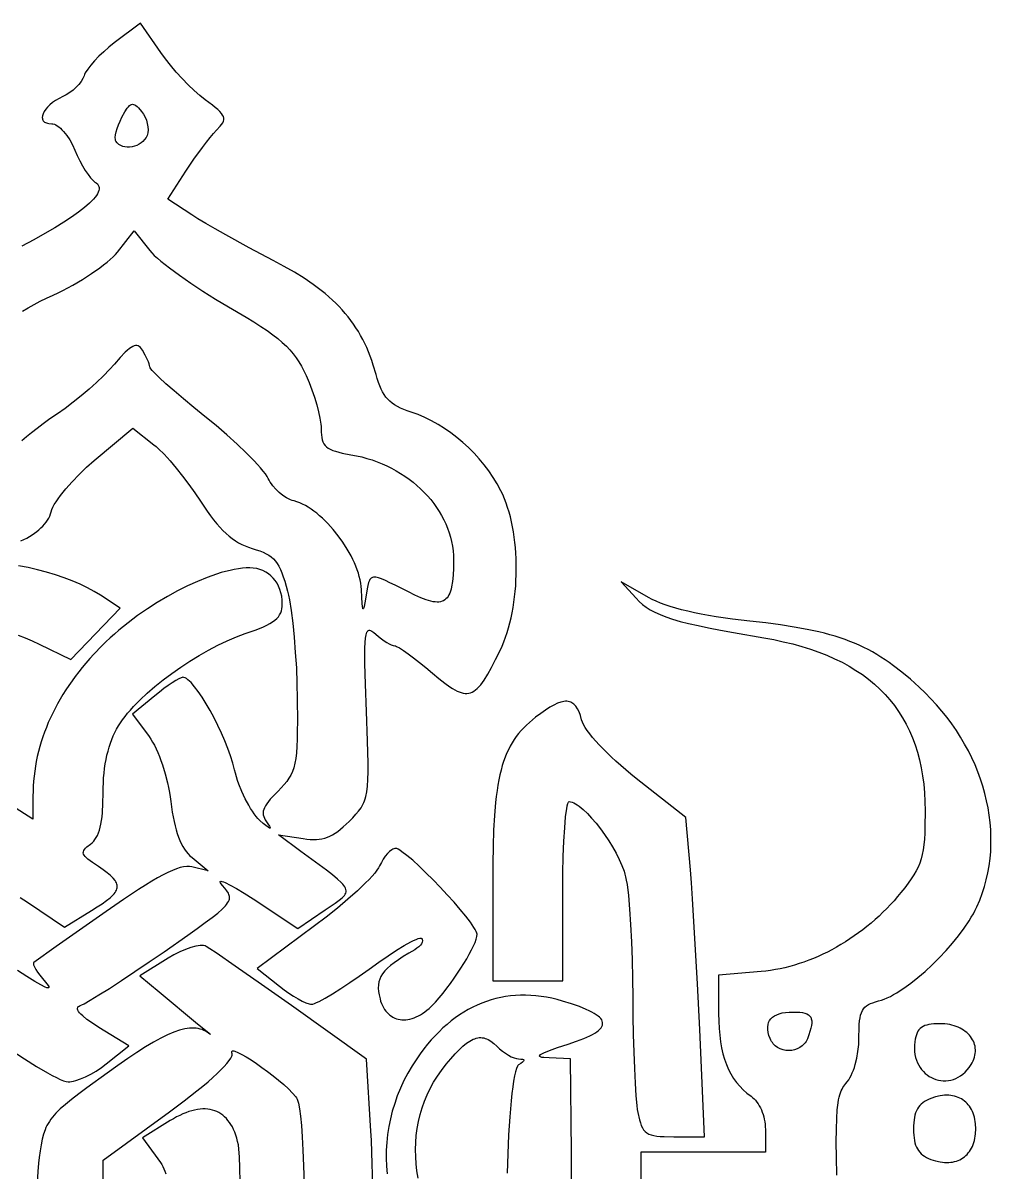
# Model space of a CAD drawing. Extents: x 0 to 1400, y 0 to 980.
# Drawn here: x 1120.7 to 1245, y 649.3 to 796.9 of the extents above; entities that cross this region are included whole.
import ezdxf

# ---------------------------------------------------------------- set-up
doc = ezdxf.new("R2010")
doc.units = 0
doc.layers.add('Calque_par_d_faut', color=18, linetype='CONTINUOUS')

msp = doc.modelspace()

# ---------------------------------------------------------------- linework, layer by layer
at = {"layer": 'Calque_par_d_faut'}
for points in [[(1119.2, 665.12), (1120.9, 663.99), (1122.47, 663.01), (1123.85, 662.19), (1124.47, 661.86), (1125.02, 661.58), (1125.5, 661.35), (1125.92, 661.18), (1126.25, 661.08), (1126.5, 661.04), (1126.72, 661.05), (1126.96, 661.08), (1127.22, 661.14), (1127.51, 661.21), (1128.11, 661.42), (1128.76, 661.7), (1129.44, 662.04), (1130.12, 662.43), (1130.78, 662.87), (1131.4, 663.33), (1131.4, 663.33), (1134.3, 665.65), (1130.47, 668.02), (1129.62, 668.57), (1128.92, 669.06), (1128.38, 669.51), (1128.16, 669.71), (1127.99, 669.89), (1127.86, 670.06), (1127.77, 670.22), (1127.72, 670.36), (1127.71, 670.48), (1127.74, 670.59), (1127.81, 670.69), (1127.92, 670.77), (1128.07, 670.83), (1128.27, 670.91), (1128.55, 671.05), (1129.36, 671.51), (1130.47, 672.19), (1131.82, 673.04), (1133.37, 674.05), (1135.09, 675.19), (1136.92, 676.43), (1138.82, 677.73), (1141.86, 679.85), (1143.08, 680.71), (1144.12, 681.47), (1145, 682.13), (1145.71, 682.7), (1146.27, 683.19), (1146.69, 683.62), (1146.85, 683.82), (1146.98, 684), (1147.09, 684.18), (1147.16, 684.34), (1147.21, 684.5), (1147.23, 684.66), (1147.22, 684.81), (1147.2, 684.96), (1147.15, 685.1), (1147.08, 685.25), (1146.89, 685.56), (1146.63, 685.88), (1146.32, 686.24), (1146.16, 686.44), (1146.06, 686.59), (1146.02, 686.7), (1146.02, 686.74), (1146.04, 686.76), (1146.12, 686.79), (1146.25, 686.77), (1146.44, 686.71), (1146.68, 686.61), (1147.31, 686.3), (1148.12, 685.85), (1149.1, 685.25), (1150.24, 684.51), (1155.98, 680.73), (1159.51, 683.11), (1160.79, 683.98), (1161.29, 684.34), (1161.68, 684.66), (1161.84, 684.82), (1161.97, 684.97), (1162.07, 685.11), (1162.14, 685.26), (1162.18, 685.41), (1162.19, 685.56), (1162.17, 685.72), (1162.11, 685.88), (1162.03, 686.05), (1161.91, 686.23), (1161.76, 686.42), (1161.57, 686.62), (1161.09, 687.07), (1160.46, 687.59), (1159.69, 688.19), (1158.75, 688.89), (1156.39, 690.61), (1153.5, 692.72), (1156.69, 692.26), (1157.15, 692.2), (1157.57, 692.16), (1157.98, 692.15), (1158.37, 692.15), (1158.74, 692.19), (1159.09, 692.24), (1159.44, 692.33), (1159.78, 692.44), (1160.11, 692.58), (1160.44, 692.75), (1160.77, 692.95), (1161.11, 693.19), (1161.46, 693.46), (1161.81, 693.76), (1162.18, 694.1), (1162.56, 694.47), (1163.03, 694.94), (1163.44, 695.38), (1163.79, 695.79), (1164.1, 696.21), (1164.35, 696.64), (1164.46, 696.87), (1164.56, 697.12), (1164.64, 697.38), (1164.72, 697.66), (1164.84, 698.28), (1164.93, 699), (1164.99, 699.84), (1165.02, 700.82), (1165.01, 701.97), (1164.99, 703.29), (1164.95, 704.82), (1164.81, 708.56), (1164.68, 712.07), (1164.61, 714.75), (1164.6, 715.81), (1164.61, 716.69), (1164.64, 717.42), (1164.69, 717.99), (1164.76, 718.42), (1164.81, 718.59), (1164.86, 718.73), (1164.92, 718.84), (1164.98, 718.91), (1165.05, 718.97), (1165.13, 719), (1165.21, 719), (1165.31, 718.98), (1165.51, 718.89), (1165.75, 718.72), (1166.01, 718.49), (1166.36, 718.19), (1166.71, 717.91), (1167.06, 717.66), (1167.4, 717.44), (1167.71, 717.25), (1167.99, 717.12), (1168.23, 717.03), (1168.42, 717), (1168.52, 716.98), (1168.66, 716.93), (1169.04, 716.72), (1169.54, 716.4), (1170.15, 715.98), (1170.85, 715.46), (1171.61, 714.87), (1172.42, 714.21), (1173.26, 713.51), (1174.09, 712.81), (1174.84, 712.22), (1175.52, 711.73), (1175.83, 711.53), (1176.13, 711.35), (1176.42, 711.2), (1176.7, 711.08), (1176.96, 710.99), (1177.22, 710.93), (1177.46, 710.9), (1177.7, 710.89), (1177.93, 710.92), (1178.15, 710.98), (1178.38, 711.07), (1178.59, 711.19), (1178.81, 711.34), (1179.02, 711.53), (1179.24, 711.75), (1179.46, 712), (1179.68, 712.28), (1179.9, 712.6), (1180.36, 713.34), (1180.85, 714.21), (1181.38, 715.23), (1181.95, 716.4), (1182.2, 716.94), (1182.43, 717.5), (1182.65, 718.09), (1182.85, 718.69), (1183.04, 719.31), (1183.21, 719.94), (1183.36, 720.59), (1183.5, 721.25), (1183.62, 721.92), (1183.73, 722.6), (1183.82, 723.29), (1183.89, 723.99), (1183.95, 724.69), (1183.99, 725.39), (1184.02, 726.09), (1184.03, 726.8), (1184.03, 727.51), (1184.01, 728.21), (1183.97, 728.91), (1183.92, 729.6), (1183.85, 730.28), (1183.77, 730.96), (1183.67, 731.63), (1183.55, 732.28), (1183.42, 732.92), (1183.27, 733.55), (1183.1, 734.16), (1182.92, 734.75), (1182.73, 735.32), (1182.52, 735.88), (1182.29, 736.41), (1182.04, 736.91), (1181.58, 737.78), (1181.06, 738.62), (1180.51, 739.44), (1179.91, 740.23), (1179.27, 741), (1178.61, 741.73), (1177.9, 742.44), (1177.17, 743.11), (1176.41, 743.75), (1175.63, 744.34), (1174.82, 744.9), (1174, 745.41), (1173.15, 745.88), (1172.3, 746.3), (1171.42, 746.67), (1170.54, 746.99), (1170.04, 747.16), (1169.58, 747.34), (1169.15, 747.52), (1168.77, 747.72), (1168.41, 747.92), (1168.09, 748.14), (1167.8, 748.38), (1167.54, 748.64), (1167.3, 748.93), (1167.08, 749.24), (1166.87, 749.58), (1166.69, 749.95), (1166.51, 750.36), (1166.35, 750.8), (1166.19, 751.29), (1166.04, 751.82), (1165.68, 753.03), (1165.49, 753.61), (1165.28, 754.18), (1165.06, 754.74), (1164.83, 755.28), (1164.58, 755.81), (1164.32, 756.33), (1164.05, 756.83), (1163.76, 757.33), (1163.45, 757.81), (1163.13, 758.29), (1162.8, 758.76), (1162.45, 759.21), (1162.08, 759.66), (1161.69, 760.1), (1161.29, 760.53), (1160.87, 760.96), (1160.43, 761.38), (1159.97, 761.79), (1159.49, 762.2), (1159, 762.6), (1158.48, 763), (1157.94, 763.39), (1156.8, 764.17), (1155.57, 764.94), (1154.24, 765.7), (1152.82, 766.46), (1151.29, 767.26), (1149.74, 768.09), (1146.74, 769.73), (1145.38, 770.5), (1144.18, 771.19), (1143.17, 771.8), (1142.4, 772.29), (1139.29, 774.34), (1141.62, 777.92), (1142.12, 778.67), (1142.65, 779.44), (1143.74, 780.94), (1144.26, 781.62), (1144.75, 782.23), (1145.19, 782.75), (1145.56, 783.16), (1146.03, 783.68), (1146.21, 783.91), (1146.35, 784.13), (1146.44, 784.33), (1146.49, 784.52), (1146.49, 784.72), (1146.44, 784.91), (1146.34, 785.12), (1146.19, 785.33), (1145.98, 785.56), (1145.72, 785.81), (1145.4, 786.08), (1145.03, 786.38), (1144.09, 787.09), (1143.42, 787.62), (1142.69, 788.27), (1141.93, 789.01), (1141.15, 789.8), (1140.39, 790.64), (1139.66, 791.5), (1138.99, 792.34), (1138.4, 793.14), (1135.78, 796.93), (1132.43, 794.38), (1131.74, 793.83), (1131.09, 793.25), (1130.47, 792.66), (1129.91, 792.08), (1129.42, 791.52), (1129.02, 791), (1128.72, 790.54), (1128.62, 790.34), (1128.55, 790.15), (1128.48, 789.98), (1128.4, 789.8), (1128.17, 789.43), (1127.88, 789.05), (1127.53, 788.68), (1127.14, 788.33), (1126.72, 788.01), (1126.28, 787.72), (1125.82, 787.49), (1125.35, 787.25), (1124.91, 787), (1124.52, 786.72), (1124.17, 786.44), (1123.88, 786.15), (1123.63, 785.86), (1123.44, 785.57), (1123.3, 785.29), (1123.22, 785.03), (1123.2, 784.79), (1123.21, 784.67), (1123.23, 784.57), (1123.28, 784.47), (1123.33, 784.38), (1123.41, 784.29), (1123.5, 784.22), (1123.61, 784.15), (1123.73, 784.1), (1123.87, 784.06), (1124.03, 784.03), (1124.4, 784), (1124.57, 783.98), (1124.75, 783.93), (1124.93, 783.85), (1125.12, 783.73), (1125.32, 783.59), (1125.52, 783.42), (1125.72, 783.23), (1125.93, 783.01), (1126.33, 782.51), (1126.71, 781.93), (1127.07, 781.3), (1127.38, 780.62), (1127.69, 779.93), (1128.02, 779.25), (1128.37, 778.61), (1128.72, 778.02), (1129.07, 777.5), (1129.4, 777.07), (1129.7, 776.74), (1129.84, 776.61), (1129.96, 776.52), (1130.13, 776.4), (1130.27, 776.27), (1130.37, 776.12), (1130.44, 775.96), (1130.48, 775.8), (1130.48, 775.62), (1130.44, 775.43), (1130.37, 775.23), (1130.27, 775.02), (1130.14, 774.79), (1129.97, 774.56), (1129.77, 774.32), (1129.53, 774.07), (1129.26, 773.8), (1128.63, 773.25), (1127.86, 772.65), (1126.96, 772.02), (1125.94, 771.35), (1124.79, 770.64), (1123.51, 769.9), (1122.1, 769.12), (1120.57, 768.31)], [(1120.67, 759.96), (1121.4, 760.39), (1122.16, 760.81), (1122.94, 761.22), (1123.75, 761.62), (1124.59, 762.01), (1125.22, 762.3), (1125.85, 762.62), (1127.12, 763.3), (1128.35, 764.02), (1129.52, 764.77), (1130.59, 765.51), (1131.07, 765.88), (1131.52, 766.23), (1131.92, 766.58), (1132.28, 766.91), (1132.59, 767.23), (1132.84, 767.52), (1135, 770.27), (1137.01, 767.72), (1137.25, 767.43), (1137.57, 767.11), (1137.97, 766.75), (1138.42, 766.36), (1139.51, 765.5), (1140.8, 764.55), (1142.24, 763.55), (1143.8, 762.52), (1145.43, 761.5), (1147.09, 760.51), (1149.38, 759.16), (1150.36, 758.56), (1151.25, 757.99), (1152.05, 757.45), (1152.77, 756.93), (1153.42, 756.43), (1154, 755.94), (1154.52, 755.46), (1154.98, 754.97), (1155.4, 754.48), (1155.78, 753.97), (1156.13, 753.45), (1156.45, 752.89), (1156.76, 752.3), (1157.06, 751.68), (1157.44, 750.78), (1157.8, 749.84), (1158.12, 748.89), (1158.41, 747.94), (1158.64, 747.04), (1158.82, 746.2), (1158.93, 745.46), (1158.97, 745.13), (1158.98, 744.84), (1158.99, 744.43), (1159.01, 744.06), (1159.06, 743.73), (1159.12, 743.43), (1159.21, 743.16), (1159.33, 742.93), (1159.48, 742.72), (1159.67, 742.53), (1159.89, 742.36), (1160.16, 742.22), (1160.47, 742.08), (1160.83, 741.96), (1161.24, 741.85), (1161.7, 741.74), (1162.81, 741.53), (1163.51, 741.4), (1164.19, 741.24), (1164.86, 741.06), (1165.52, 740.85), (1166.17, 740.62), (1166.8, 740.36), (1167.42, 740.08), (1168.02, 739.79), (1168.61, 739.46), (1169.18, 739.12), (1169.73, 738.76), (1170.27, 738.38), (1170.78, 737.99), (1171.28, 737.57), (1171.75, 737.14), (1172.2, 736.69), (1172.63, 736.23), (1173.04, 735.76), (1173.43, 735.27), (1173.79, 734.76), (1174.13, 734.25), (1174.44, 733.72), (1174.72, 733.18), (1174.98, 732.64), (1175.21, 732.08), (1175.41, 731.52), (1175.58, 730.95), (1175.72, 730.37), (1175.83, 729.78), (1175.91, 729.19), (1175.96, 728.6), (1175.98, 728), (1175.96, 726.98), (1175.92, 726.07), (1175.84, 725.27), (1175.73, 724.59), (1175.66, 724.28), (1175.58, 724.01), (1175.49, 723.76), (1175.39, 723.53), (1175.27, 723.33), (1175.14, 723.16), (1175, 723.01), (1174.85, 722.88), (1174.68, 722.78), (1174.5, 722.71), (1174.3, 722.65), (1174.09, 722.62), (1173.86, 722.61), (1173.62, 722.63), (1173.36, 722.66), (1173.08, 722.72), (1172.78, 722.8), (1172.47, 722.9), (1171.79, 723.16), (1171.02, 723.49), (1170.18, 723.91), (1168.49, 724.77), (1167.81, 725.1), (1167.23, 725.37), (1166.74, 725.58), (1166.33, 725.72), (1165.99, 725.79), (1165.84, 725.8), (1165.71, 725.8), (1165.59, 725.77), (1165.49, 725.73), (1165.4, 725.67), (1165.31, 725.6), (1165.24, 725.5), (1165.17, 725.39), (1165.06, 725.11), (1164.97, 724.76), (1164.88, 724.33), (1164.72, 723.25), (1164.6, 722.53), (1164.5, 722.03), (1164.42, 721.78), (1164.38, 721.74), (1164.35, 721.76), (1164.32, 721.85), (1164.29, 721.99), (1164.24, 722.48), (1164.2, 723.22), (1164.15, 724.22), (1164.12, 724.62), (1164.07, 725.03), (1163.99, 725.45), (1163.88, 725.88), (1163.76, 726.31), (1163.61, 726.75), (1163.44, 727.2), (1163.26, 727.64), (1163.05, 728.09), (1162.83, 728.54), (1162.59, 728.98), (1162.33, 729.42), (1161.78, 730.29), (1161.18, 731.13), (1160.53, 731.94), (1159.85, 732.69), (1159.5, 733.04), (1159.15, 733.38), (1158.79, 733.7), (1158.42, 734.01), (1158.06, 734.29), (1157.69, 734.55), (1157.32, 734.79), (1156.96, 735), (1156.59, 735.19), (1156.23, 735.35), (1155.87, 735.48), (1155.51, 735.59), (1155.28, 735.66), (1155.04, 735.75), (1154.8, 735.86), (1154.55, 735.99), (1154.07, 736.3), (1153.6, 736.67), (1153.17, 737.09), (1152.78, 737.53), (1152.61, 737.77), (1152.45, 738), (1152.31, 738.24), (1152.19, 738.48), (1152.04, 738.75), (1151.83, 739.07), (1151.56, 739.43), (1151.22, 739.83), (1150.83, 740.27), (1150.39, 740.75), (1149.37, 741.78), (1148.19, 742.9), (1146.89, 744.08), (1145.5, 745.27), (1144.06, 746.45), (1142.64, 747.6), (1141.32, 748.69), (1140.12, 749.72), (1139.07, 750.64), (1138.2, 751.43), (1137.55, 752.07), (1137.31, 752.33), (1137.13, 752.54), (1137.02, 752.69), (1136.98, 752.79), (1136.96, 752.96), (1136.91, 753.18), (1136.82, 753.43), (1136.71, 753.71), (1136.42, 754.32), (1136.07, 754.93), (1135.93, 755.12), (1135.79, 755.28), (1135.65, 755.4), (1135.5, 755.49), (1135.35, 755.53), (1135.18, 755.54), (1135, 755.5), (1134.81, 755.43), (1134.6, 755.3), (1134.37, 755.14), (1134.11, 754.92), (1133.84, 754.67), (1133.21, 754), (1132.47, 753.14), (1131.83, 752.44), (1131.05, 751.65), (1130.17, 750.81), (1129.2, 749.95), (1128.18, 749.09), (1127.15, 748.25), (1126.12, 747.47), (1125.13, 746.77), (1124.18, 746.11), (1123.31, 745.49), (1122.52, 744.9), (1121.8, 744.34), (1121.15, 743.81), (1120.57, 743.3)], [(1120.44, 730.47), (1121.2, 730.83), (1121.55, 731.03), (1121.88, 731.23), (1122.2, 731.44), (1122.5, 731.66), (1122.77, 731.88), (1123.03, 732.12), (1123.27, 732.36), (1123.49, 732.6), (1123.69, 732.86), (1123.86, 733.12), (1124.02, 733.38), (1124.15, 733.65), (1124.26, 733.93), (1124.34, 734.21), (1124.43, 734.48), (1124.56, 734.79), (1124.74, 735.12), (1124.96, 735.49), (1125.23, 735.87), (1125.52, 736.28), (1126.22, 737.15), (1127.02, 738.06), (1127.91, 738.99), (1128.87, 739.91), (1129.87, 740.8), (1134.8, 744.95), (1137.52, 742.81), (1137.81, 742.56), (1138.13, 742.27), (1138.83, 741.58), (1139.59, 740.74), (1140.39, 739.8), (1141.21, 738.78), (1142.02, 737.72), (1142.78, 736.64), (1143.49, 735.58), (1143.93, 734.91), (1144.36, 734.28), (1144.77, 733.7), (1145.18, 733.17), (1145.59, 732.67), (1145.99, 732.22), (1146.38, 731.8), (1146.78, 731.42), (1147.18, 731.07), (1147.58, 730.76), (1147.98, 730.48), (1148.39, 730.23), (1148.81, 730), (1149.24, 729.81), (1149.67, 729.64), (1150.13, 729.49), (1150.64, 729.33), (1151.11, 729.17), (1151.53, 729), (1151.91, 728.82), (1152.26, 728.62), (1152.57, 728.4), (1152.85, 728.15), (1153.11, 727.87), (1153.34, 727.56), (1153.55, 727.21), (1153.75, 726.81), (1153.94, 726.36), (1154.13, 725.86), (1154.31, 725.31), (1154.67, 724), (1154.79, 723.49), (1154.91, 722.91), (1155.13, 721.52), (1155.34, 719.9), (1155.52, 718.09), (1155.67, 716.16), (1155.8, 714.17), (1155.88, 712.16), (1155.92, 710.2), (1155.93, 707.3), (1155.92, 706.09), (1155.9, 705.03), (1155.86, 704.09), (1155.8, 703.27), (1155.72, 702.55), (1155.61, 701.92), (1155.47, 701.36), (1155.3, 700.87), (1155.09, 700.41), (1154.85, 700), (1154.57, 699.59), (1154.25, 699.2), (1153.87, 698.79), (1153.45, 698.36), (1152.74, 697.63), (1152.45, 697.3), (1152.21, 697), (1152, 696.72), (1151.83, 696.46), (1151.7, 696.22), (1151.61, 695.98), (1151.56, 695.76), (1151.54, 695.54), (1151.56, 695.32), (1151.61, 695.1), (1151.7, 694.88), (1151.82, 694.65), (1151.97, 694.41), (1152.15, 694.16), (1152.35, 693.87), (1152.45, 693.68), (1152.46, 693.62), (1152.45, 693.59), (1152.41, 693.59), (1152.35, 693.6), (1152.17, 693.71), (1151.9, 693.92), (1151.55, 694.21), (1151.12, 694.6), (1150.88, 694.84), (1150.64, 695.11), (1150.4, 695.42), (1150.16, 695.76), (1149.92, 696.13), (1149.69, 696.53), (1149.23, 697.38), (1148.81, 698.29), (1148.44, 699.23), (1148.27, 699.7), (1148.12, 700.17), (1147.99, 700.64), (1147.88, 701.1), (1147.66, 701.95), (1147.37, 702.86), (1147.03, 703.81), (1146.63, 704.8), (1146.2, 705.79), (1145.73, 706.78), (1145.24, 707.75), (1144.73, 708.69), (1144.22, 709.57), (1143.71, 710.39), (1143.22, 711.12), (1142.74, 711.75), (1142.3, 712.27), (1142.09, 712.48), (1141.89, 712.65), (1141.71, 712.79), (1141.54, 712.89), (1141.38, 712.95), (1141.24, 712.96), (1141.15, 712.95), (1141.03, 712.91), (1140.72, 712.77), (1140.33, 712.54), (1139.87, 712.25), (1139.36, 711.9), (1138.8, 711.5), (1138.22, 711.05), (1137.63, 710.58), (1134.76, 708.24), (1136.9, 705.35), (1137.13, 705.01), (1137.36, 704.64), (1137.58, 704.23), (1137.8, 703.78), (1138.02, 703.31), (1138.23, 702.8), (1138.43, 702.27), (1138.62, 701.73), (1138.97, 700.58), (1139.27, 699.4), (1139.4, 698.8), (1139.51, 698.19), (1139.61, 697.6), (1139.69, 697), (1139.87, 695.67), (1139.98, 695.05), (1140.1, 694.46), (1140.23, 693.91), (1140.37, 693.4), (1140.52, 692.91), (1140.68, 692.45), (1140.85, 692.03), (1141.04, 691.63), (1141.24, 691.26), (1141.45, 690.92), (1141.67, 690.61), (1141.9, 690.32), (1142.15, 690.06), (1142.42, 689.83), (1144.5, 688.1), (1142.38, 688.63), (1142.07, 688.68), (1141.73, 688.68), (1141.34, 688.63), (1140.91, 688.53), (1140.43, 688.37), (1139.9, 688.17), (1139.32, 687.91), (1138.69, 687.59), (1137.99, 687.22), (1137.24, 686.79), (1136.43, 686.3), (1135.56, 685.74), (1133.61, 684.46), (1131.38, 682.92), (1124.99, 678.41), (1122.09, 676.34), (1122.06, 676.3), (1122.05, 676.23), (1122.05, 676.15), (1122.08, 676.04), (1122.19, 675.79), (1122.36, 675.47), (1122.59, 675.11), (1122.88, 674.71), (1123.21, 674.29), (1123.59, 673.85), (1123.79, 673.61), (1123.93, 673.42), (1124.02, 673.27), (1124.04, 673.16), (1124.04, 673.13), (1124.01, 673.1), (1123.93, 673.09), (1123.78, 673.12), (1123.58, 673.19), (1123.02, 673.47), (1122.23, 673.92), (1121.23, 674.54), (1120.01, 675.34)], [(1120.34, 684.7), (1121.28, 684.08), (1126.05, 680.87), (1129.53, 683.02), (1130.26, 683.48), (1130.9, 683.9), (1131.44, 684.3), (1131.9, 684.67), (1132.26, 685.01), (1132.41, 685.18), (1132.53, 685.34), (1132.63, 685.5), (1132.71, 685.66), (1132.77, 685.81), (1132.8, 685.96), (1132.81, 686.11), (1132.81, 686.27), (1132.77, 686.42), (1132.72, 686.57), (1132.64, 686.72), (1132.55, 686.88), (1132.29, 687.2), (1131.94, 687.53), (1131.51, 687.88), (1130.99, 688.26), (1130.39, 688.66), (1129.63, 689.18), (1129.06, 689.61), (1128.85, 689.79), (1128.68, 689.97), (1128.56, 690.13), (1128.49, 690.28), (1128.46, 690.43), (1128.47, 690.57), (1128.53, 690.72), (1128.62, 690.87), (1128.76, 691.02), (1128.93, 691.18), (1129.39, 691.55), (1129.6, 691.71), (1129.79, 691.91), (1129.96, 692.13), (1130.12, 692.39), (1130.27, 692.67), (1130.4, 692.99), (1130.52, 693.33), (1130.62, 693.72), (1130.71, 694.13), (1130.79, 694.58), (1130.86, 695.07), (1130.91, 695.6), (1130.98, 696.77), (1131, 698.11), (1131.01, 698.77), (1131.04, 699.42), (1131.07, 700.05), (1131.13, 700.67), (1131.2, 701.26), (1131.28, 701.84), (1131.38, 702.41), (1131.5, 702.96), (1131.63, 703.48), (1131.77, 704), (1131.93, 704.49), (1132.11, 704.97), (1132.3, 705.43), (1132.51, 705.88), (1132.73, 706.3), (1132.97, 706.71), (1133.22, 707.11), (1133.5, 707.51), (1133.82, 707.93), (1134.15, 708.34), (1134.52, 708.76), (1134.9, 709.19), (1135.75, 710.05), (1136.67, 710.91), (1137.66, 711.77), (1138.72, 712.62), (1139.82, 713.45), (1140.97, 714.25), (1142.14, 715.02), (1143.33, 715.76), (1144.54, 716.44), (1145.74, 717.07), (1146.94, 717.64), (1148.11, 718.14), (1148.68, 718.36), (1149.25, 718.56), (1150.53, 719.01), (1151.08, 719.23), (1151.58, 719.44), (1152.02, 719.65), (1152.4, 719.86), (1152.74, 720.07), (1153.03, 720.29), (1153.28, 720.51), (1153.49, 720.73), (1153.66, 720.97), (1153.79, 721.22), (1153.88, 721.48), (1153.95, 721.76), (1153.99, 722.06), (1154, 722.38), (1153.98, 722.87), (1153.92, 723.35), (1153.82, 723.8), (1153.69, 724.23), (1153.52, 724.64), (1153.32, 725.02), (1153.08, 725.37), (1152.82, 725.69), (1152.53, 725.98), (1152.21, 726.24), (1151.87, 726.47), (1151.5, 726.65), (1151.12, 726.8), (1150.71, 726.91), (1150.28, 726.98), (1149.84, 727), (1149.37, 726.99), (1148.88, 726.95), (1148.37, 726.88), (1147.84, 726.79), (1147.29, 726.68), (1146.73, 726.54), (1146.16, 726.39), (1145.57, 726.2), (1144.97, 726), (1144.36, 725.78), (1143.11, 725.27), (1141.84, 724.69), (1140.55, 724.05), (1139.25, 723.33), (1137.96, 722.56), (1136.68, 721.74), (1135.42, 720.87), (1134.2, 719.95), (1133.02, 719), (1132.46, 718.51), (1131.9, 718.02), (1131.37, 717.51), (1130.85, 717.01), (1129.79, 715.91), (1129.28, 715.35), (1128.79, 714.79), (1128.32, 714.22), (1127.87, 713.65), (1127.43, 713.08), (1127.01, 712.5), (1126.6, 711.92), (1126.21, 711.34), (1125.84, 710.75), (1125.49, 710.15), (1125.15, 709.56), (1124.83, 708.96), (1124.53, 708.36), (1124.24, 707.75), (1123.97, 707.14), (1123.72, 706.53), (1123.48, 705.92), (1123.26, 705.3), (1123.06, 704.68), (1122.88, 704.06), (1122.71, 703.43), (1122.56, 702.8), (1122.43, 702.17), (1122.32, 701.54), (1122.22, 700.91), (1122.14, 700.27), (1122.08, 699.63), (1122.04, 698.99), (1122.01, 698.35), (1122, 697.7), (1122, 694.77), (1119.25, 696.5)], [(1120.09, 718.35), (1121, 718.01), (1121.9, 717.63), (1122.8, 717.21), (1126.85, 715.25), (1130.03, 718.53), (1133.21, 721.81), (1130.65, 723.49), (1129.85, 723.98), (1128.98, 724.45), (1128.04, 724.9), (1127.05, 725.32), (1125.99, 725.72), (1124.89, 726.09), (1123.75, 726.43), (1122.57, 726.74), (1121.37, 727.03), (1120.14, 727.27)], [(1225.17, 649.06), (1225.12, 651.36), (1225.1, 653.31), (1225.11, 654.95), (1225.15, 656.32), (1225.22, 657.44), (1225.32, 658.34), (1225.39, 658.72), (1225.46, 659.07), (1225.54, 659.37), (1225.63, 659.64), (1225.72, 659.89), (1225.83, 660.1), (1225.94, 660.3), (1226.06, 660.48), (1226.33, 660.82), (1226.51, 661.03), (1226.69, 661.28), (1226.85, 661.56), (1227.01, 661.86), (1227.15, 662.18), (1227.29, 662.53), (1227.42, 662.9), (1227.53, 663.28), (1227.73, 664.09), (1227.88, 664.94), (1227.97, 665.83), (1227.99, 666.27), (1228, 666.72), (1228.02, 667.91), (1228.05, 668.41), (1228.09, 668.86), (1228.15, 669.25), (1228.22, 669.6), (1228.32, 669.91), (1228.44, 670.18), (1228.59, 670.41), (1228.77, 670.62), (1228.97, 670.79), (1229.21, 670.95), (1229.48, 671.08), (1229.79, 671.2), (1230.14, 671.31), (1230.53, 671.42), (1230.88, 671.52), (1231.25, 671.65), (1231.64, 671.82), (1232.04, 672.01), (1232.45, 672.23), (1232.88, 672.48), (1233.31, 672.75), (1233.75, 673.05), (1234.66, 673.7), (1235.58, 674.43), (1236.5, 675.22), (1237.42, 676.07), (1238.32, 676.97), (1239.19, 677.89), (1240.02, 678.84), (1240.79, 679.79), (1241.5, 680.75), (1242.14, 681.69), (1242.42, 682.16), (1242.69, 682.61), (1242.92, 683.06), (1243.13, 683.5), (1243.5, 684.35), (1243.82, 685.22), (1244.1, 686.09), (1244.34, 686.98), (1244.54, 687.87), (1244.71, 688.78), (1244.83, 689.69), (1244.91, 690.61), (1244.95, 691.53), (1244.95, 692.46), (1244.92, 693.39), (1244.84, 694.32), (1244.73, 695.25), (1244.58, 696.19), (1244.39, 697.12), (1244.17, 698.05), (1243.9, 698.97), (1243.6, 699.89), (1243.27, 700.81), (1242.9, 701.72), (1242.49, 702.62), (1242.05, 703.51), (1241.57, 704.39), (1241.05, 705.26), (1240.51, 706.12), (1239.92, 706.97), (1239.31, 707.8), (1238.66, 708.62), (1237.97, 709.42), (1237.25, 710.2), (1236.5, 710.96), (1235.72, 711.71), (1234.6, 712.71), (1233.51, 713.62), (1232.44, 714.45), (1231.9, 714.84), (1231.37, 715.21), (1230.83, 715.56), (1230.28, 715.89), (1229.74, 716.21), (1229.18, 716.51), (1228.62, 716.8), (1228.04, 717.07), (1227.45, 717.32), (1226.85, 717.57), (1226.24, 717.8), (1225.6, 718.02), (1224.95, 718.22), (1224.27, 718.42), (1223.58, 718.61), (1222.86, 718.78), (1221.34, 719.11), (1219.71, 719.4), (1217.95, 719.68), (1216.05, 719.93), (1214, 720.16), (1211.76, 720.43), (1209.68, 720.73), (1208.71, 720.89), (1207.77, 721.07), (1206.88, 721.25), (1206.04, 721.44), (1205.24, 721.63), (1204.49, 721.83), (1203.78, 722.05), (1203.12, 722.26), (1202.52, 722.49), (1201.96, 722.72), (1201.45, 722.96), (1201, 723.2), (1197.5, 725.22), (1199.41, 723.11), (1199.81, 722.7), (1200.23, 722.31), (1200.71, 721.96), (1201.23, 721.62), (1201.82, 721.3), (1202.49, 721), (1203.24, 720.71), (1204.09, 720.42), (1205.06, 720.14), (1206.14, 719.87), (1207.35, 719.59), (1208.71, 719.3), (1210.22, 719), (1211.89, 718.69), (1215.78, 718.02), (1217.06, 717.79), (1218.3, 717.53), (1219.5, 717.24), (1220.66, 716.92), (1221.78, 716.57), (1222.85, 716.19), (1223.89, 715.78), (1224.88, 715.34), (1225.83, 714.88), (1226.74, 714.38), (1227.61, 713.85), (1228.44, 713.3), (1229.23, 712.71), (1229.98, 712.09), (1230.68, 711.45), (1231.35, 710.77), (1231.97, 710.06), (1232.56, 709.33), (1233.1, 708.56), (1233.61, 707.77), (1234.07, 706.94), (1234.49, 706.08), (1234.87, 705.19), (1235.22, 704.28), (1235.52, 703.33), (1235.78, 702.35), (1236, 701.34), (1236.18, 700.3), (1236.32, 699.23), (1236.42, 698.13), (1236.48, 697), (1236.5, 695.84), (1236.48, 693.82), (1236.45, 692.96), (1236.41, 692.18), (1236.34, 691.46), (1236.25, 690.81), (1236.13, 690.21), (1235.99, 689.65), (1235.81, 689.12), (1235.6, 688.61), (1235.35, 688.1), (1235.05, 687.6), (1234.72, 687.08), (1234.33, 686.54), (1233.89, 685.96), (1233.4, 685.34), (1232.96, 684.81), (1232.51, 684.29), (1232.05, 683.78), (1231.57, 683.28), (1231.08, 682.8), (1230.59, 682.32), (1230.08, 681.86), (1229.56, 681.42), (1229.03, 680.98), (1228.5, 680.56), (1227.95, 680.15), (1227.4, 679.76), (1226.84, 679.38), (1226.28, 679.01), (1225.7, 678.66), (1225.13, 678.33), (1224.54, 678), (1223.95, 677.7), (1223.36, 677.41), (1222.76, 677.14), (1222.16, 676.88), (1221.56, 676.64), (1220.95, 676.42), (1220.34, 676.21), (1219.73, 676.02), (1219.12, 675.85), (1218.51, 675.69), (1217.9, 675.56), (1217.29, 675.44), (1216.67, 675.34), (1216.06, 675.26), (1215.46, 675.2), (1210, 674.75), (1210, 669.81), (1210.01, 668.83), (1210.06, 667.9), (1210.14, 667.02), (1210.24, 666.19), (1210.38, 665.39), (1210.55, 664.65), (1210.76, 663.94), (1210.99, 663.27), (1211.26, 662.64), (1211.57, 662.05), (1211.91, 661.49), (1212.29, 660.97), (1212.7, 660.48), (1213.15, 660.02), (1213.63, 659.59), (1214.16, 659.19), (1214.36, 659.04), (1214.55, 658.86), (1214.73, 658.67), (1214.9, 658.45), (1215.06, 658.22), (1215.21, 657.97), (1215.35, 657.7), (1215.48, 657.43), (1215.6, 657.14), (1215.7, 656.84), (1215.79, 656.54), (1215.86, 656.23), (1215.92, 655.91), (1215.96, 655.59), (1215.99, 655.27), (1216, 654.94), (1216, 652), (1208, 652), (1200, 652), (1200, 648.04)], [(1165.63, 647.68), (1165.5, 651.97), (1165.44, 653.55), (1165.38, 654.72), (1164.82, 663.94), (1155.16, 670.82), (1151.31, 673.55), (1147.96, 675.89), (1145.49, 677.59), (1144.68, 678.13), (1144.23, 678.42), (1144.08, 678.48), (1143.9, 678.52), (1143.69, 678.53), (1143.45, 678.52), (1143.19, 678.49), (1142.9, 678.44), (1142.27, 678.27), (1141.58, 678.03), (1140.84, 677.71), (1140.09, 677.33), (1139.33, 676.9), (1135.7, 674.65), (1138.19, 672.58), (1143.12, 668.5), (1144.56, 667.31), (1144.77, 667.12), (1144.58, 667.25), (1144.37, 667.4), (1144.16, 667.53), (1143.93, 667.64), (1143.7, 667.74), (1143.46, 667.82), (1143.21, 667.88), (1142.95, 667.92), (1142.68, 667.94), (1142.4, 667.94), (1142.1, 667.92), (1141.8, 667.89), (1141.48, 667.83), (1141.15, 667.75), (1140.8, 667.66), (1140.07, 667.4), (1139.27, 667.06), (1138.4, 666.63), (1137.46, 666.12), (1136.45, 665.52), (1135.35, 664.82), (1134.16, 664.03), (1132.88, 663.15), (1131.51, 662.17), (1128.92, 660.29), (1127.87, 659.5), (1126.96, 658.79), (1126.17, 658.15), (1125.51, 657.56), (1124.95, 657.01), (1124.49, 656.49), (1124.29, 656.23), (1124.11, 655.97), (1123.95, 655.7), (1123.8, 655.44), (1123.67, 655.17), (1123.55, 654.89), (1123.35, 654.31), (1123.18, 653.67), (1123.04, 652.97), (1122.91, 652.19), (1122.78, 651.31), (1122.71, 650.6), (1122.63, 649.52), (1122.55, 648.1)], [(1191.22, 638), (1191.11, 652), (1191, 664), (1188.25, 664.1), (1187.57, 664.15), (1187.32, 664.18), (1187.15, 664.23), (1187.04, 664.29), (1187.01, 664.32), (1187, 664.35), (1187, 664.39), (1187.03, 664.43), (1187.13, 664.53), (1187.31, 664.64), (1187.56, 664.76), (1188.29, 665.06), (1189.33, 665.43), (1190.69, 665.88), (1191.77, 666.25), (1192.69, 666.61), (1193.47, 666.96), (1193.8, 667.13), (1194.09, 667.3), (1194.35, 667.47), (1194.57, 667.64), (1194.75, 667.81), (1194.9, 667.98), (1195.01, 668.15), (1195.08, 668.32), (1195.11, 668.48), (1195.11, 668.65), (1195.07, 668.82), (1194.99, 668.98), (1194.87, 669.15), (1194.72, 669.32), (1194.53, 669.49), (1194.3, 669.65), (1194.03, 669.82), (1193.73, 669.99), (1193.39, 670.17), (1193.01, 670.34), (1192.14, 670.69), (1191.12, 671.04), (1189.95, 671.41), (1189.26, 671.6), (1188.57, 671.76), (1187.89, 671.9), (1187.22, 672), (1186.55, 672.08), (1185.89, 672.13), (1185.23, 672.16), (1184.58, 672.15), (1183.93, 672.12), (1183.29, 672.07), (1182.66, 671.98), (1182.04, 671.87), (1181.42, 671.73), (1180.81, 671.56), (1180.21, 671.37), (1179.61, 671.15), (1179.02, 670.9), (1178.44, 670.62), (1177.87, 670.32), (1177.31, 669.99), (1176.75, 669.64), (1176.2, 669.26), (1175.67, 668.85), (1175.14, 668.42), (1174.62, 667.96), (1174.11, 667.47), (1173.61, 666.96), (1173.11, 666.42), (1172.63, 665.86), (1172.16, 665.27), (1171.7, 664.65), (1171.25, 664.01), (1170.65, 663.09), (1170.11, 662.15), (1169.61, 661.2), (1169.16, 660.24), (1168.76, 659.26), (1168.42, 658.28), (1168.12, 657.29), (1167.87, 656.29), (1167.66, 655.29), (1167.51, 654.28), (1167.4, 653.27), (1167.35, 652.25), (1167.34, 651.24), (1167.37, 650.23), (1167.46, 649.22)], [(1171.43, 648.68), (1171.28, 649.6), (1171.18, 650.51), (1171.12, 651.43), (1171.1, 652.34), (1171.13, 653.26), (1171.2, 654.16), (1171.32, 655.06), (1171.48, 655.95), (1171.68, 656.83), (1171.94, 657.69), (1172.23, 658.54), (1172.58, 659.38), (1172.97, 660.19), (1173.41, 660.98), (1173.9, 661.75), (1174.43, 662.5), (1175.05, 663.29), (1175.63, 664), (1176.17, 664.62), (1176.69, 665.16), (1177.17, 665.61), (1177.63, 665.99), (1178.07, 666.28), (1178.28, 666.4), (1178.49, 666.5), (1178.69, 666.58), (1178.89, 666.64), (1179.09, 666.68), (1179.28, 666.71), (1179.47, 666.71), (1179.66, 666.7), (1179.85, 666.67), (1180.04, 666.62), (1180.22, 666.55), (1180.41, 666.46), (1180.78, 666.24), (1181.16, 665.95), (1181.55, 665.6), (1181.89, 665.28), (1182.26, 664.98), (1182.64, 664.7), (1183.02, 664.46), (1183.39, 664.27), (1183.74, 664.12), (1184.05, 664.02), (1184.32, 663.98), (1184.62, 663.97), (1184.83, 663.94), (1184.95, 663.89), (1184.98, 663.85), (1184.99, 663.81), (1184.98, 663.76), (1184.95, 663.71), (1184.82, 663.58), (1184.61, 663.41), (1184.31, 663.22), (1184.24, 663.15), (1184.18, 663.05), (1184.04, 662.76), (1183.92, 662.33), (1183.79, 661.79), (1183.68, 661.14), (1183.57, 660.38), (1183.46, 659.54), (1183.36, 658.61), (1183.19, 656.54), (1183.04, 654.25), (1182.93, 651.82), (1182.85, 649.3)], [(1131, 610.43), (1131, 650.97), (1139.53, 657.19), (1141.4, 658.59), (1143.05, 659.88), (1143.79, 660.49), (1144.47, 661.06), (1145.09, 661.6), (1145.64, 662.1), (1146.12, 662.57), (1146.54, 663.01), (1146.89, 663.4), (1147.17, 663.76), (1147.38, 664.07), (1147.51, 664.34), (1147.55, 664.46), (1147.56, 664.57), (1147.56, 664.66), (1147.54, 664.74), (1147.51, 664.86), (1147.52, 664.94), (1147.57, 665), (1147.65, 665.02), (1147.77, 665.01), (1147.92, 664.97), (1148.3, 664.82), (1148.79, 664.57), (1149.35, 664.25), (1149.99, 663.85), (1150.67, 663.4), (1151.38, 662.9), (1152.1, 662.36), (1152.82, 661.81), (1153.52, 661.24), (1154.18, 660.68), (1154.78, 660.13), (1155.31, 659.6), (1155.75, 659.12), (1155.84, 658.99), (1155.92, 658.81), (1156, 658.58), (1156.08, 658.3), (1156.22, 657.58), (1156.35, 656.64), (1156.46, 655.45), (1156.56, 654), (1156.65, 652.27), (1156.73, 650.26), (1156.8, 647.95)], [(1148.61, 648.21), (1148.55, 650.01), (1148.49, 651.41), (1148.42, 652.4), (1148.36, 652.96), (1148.26, 653.39), (1148.15, 653.81), (1148.03, 654.2), (1147.9, 654.57), (1147.75, 654.92), (1147.59, 655.25), (1147.41, 655.55), (1147.23, 655.84), (1147.03, 656.1), (1146.82, 656.34), (1146.6, 656.56), (1146.36, 656.76), (1146.12, 656.94), (1145.86, 657.09), (1145.6, 657.22), (1145.32, 657.34), (1145.03, 657.42), (1144.73, 657.49), (1144.43, 657.54), (1144.11, 657.56), (1143.78, 657.56), (1143.44, 657.53), (1143.1, 657.49), (1142.74, 657.42), (1142.38, 657.33), (1142, 657.22), (1141.62, 657.08), (1141.23, 656.92), (1140.83, 656.74), (1140.43, 656.54), (1140.02, 656.31), (1139.59, 656.06), (1136.04, 653.86), (1138.03, 651.17), (1138.37, 650.69), (1138.52, 650.44), (1138.67, 650.17), (1138.8, 649.89), (1138.93, 649.58), (1139.04, 649.23)]]:
    msp.add_lwpolyline(points, dxfattribs=at)
for points in [[(1132.65, 781.76), (1132.61, 781.85), (1132.58, 781.96), (1132.56, 782.24), (1132.6, 782.58), (1132.68, 782.98), (1132.8, 783.41), (1132.97, 783.88), (1133.17, 784.35), (1133.41, 784.83), (1133.78, 785.51), (1134.1, 786), (1134.25, 786.19), (1134.39, 786.33), (1134.52, 786.43), (1134.65, 786.49), (1134.78, 786.51), (1134.92, 786.49), (1135.06, 786.43), (1135.21, 786.33), (1135.37, 786.2), (1135.54, 786.03), (1135.93, 785.58), (1136.18, 785.24), (1136.39, 784.86), (1136.55, 784.45), (1136.67, 784.04), (1136.75, 783.62), (1136.77, 783.22), (1136.73, 782.85), (1136.7, 782.67), (1136.64, 782.51), (1136.51, 782.23), (1136.33, 781.97), (1136.12, 781.74), (1135.88, 781.54), (1135.61, 781.37), (1135.33, 781.23), (1135.03, 781.13), (1134.72, 781.05), (1134.41, 781.01), (1134.11, 781.01), (1133.81, 781.04), (1133.53, 781.1), (1133.27, 781.21), (1133.03, 781.35), (1132.82, 781.54), (1132.65, 781.76)], [(1207.57, 667.75), (1207.28, 673.62), (1206.96, 679.44), (1206.64, 684.54), (1206.5, 686.6), (1206.37, 688.24), (1205.8, 694.97), (1199.42, 699.99), (1198.74, 700.54), (1198.08, 701.08), (1196.82, 702.18), (1196.23, 702.72), (1195.68, 703.26), (1195.16, 703.78), (1194.67, 704.29), (1194.22, 704.78), (1193.82, 705.25), (1193.45, 705.7), (1193.14, 706.13), (1192.88, 706.52), (1192.66, 706.88), (1192.51, 707.21), (1192.41, 707.5), (1192.26, 708.04), (1192.08, 708.51), (1191.89, 708.91), (1191.67, 709.24), (1191.55, 709.38), (1191.42, 709.51), (1191.29, 709.61), (1191.15, 709.7), (1191.01, 709.77), (1190.85, 709.82), (1190.69, 709.86), (1190.52, 709.88), (1190.34, 709.88), (1190.15, 709.86), (1189.96, 709.83), (1189.75, 709.78), (1189.32, 709.62), (1188.84, 709.4), (1188.32, 709.11), (1187.77, 708.75), (1187.16, 708.33), (1186.51, 707.83), (1186.1, 707.5), (1185.71, 707.16), (1185.34, 706.82), (1184.98, 706.47), (1184.65, 706.11), (1184.33, 705.74), (1184.03, 705.36), (1183.75, 704.96), (1183.49, 704.54), (1183.24, 704.11), (1183.01, 703.66), (1182.79, 703.19), (1182.59, 702.69), (1182.4, 702.17), (1182.23, 701.63), (1182.07, 701.05), (1181.92, 700.44), (1181.79, 699.81), (1181.67, 699.13), (1181.56, 698.43), (1181.46, 697.68), (1181.37, 696.9), (1181.23, 695.21), (1181.12, 693.34), (1181.05, 691.28), (1181.01, 689.02), (1181, 686.53), (1181, 674), (1185.5, 674), (1190, 674), (1190, 685.5), (1190.02, 687.81), (1190.06, 689.97), (1190.14, 691.92), (1190.24, 693.62), (1190.36, 695.03), (1190.43, 695.61), (1190.5, 696.09), (1190.57, 696.48), (1190.65, 696.77), (1190.73, 696.94), (1190.77, 696.98), (1190.81, 697), (1191, 696.98), (1191.19, 696.93), (1191.4, 696.85), (1191.62, 696.73), (1191.86, 696.59), (1192.1, 696.42), (1192.61, 696), (1193.15, 695.49), (1193.7, 694.9), (1194.26, 694.24), (1194.82, 693.52), (1195.37, 692.77), (1195.89, 691.99), (1196.38, 691.19), (1196.84, 690.38), (1197.24, 689.58), (1197.58, 688.8), (1197.86, 688.06), (1197.97, 687.7), (1198.06, 687.36), (1198.15, 686.91), (1198.24, 686.35), (1198.41, 684.94), (1198.56, 683.21), (1198.7, 681.22), (1198.81, 679.02), (1198.9, 676.69), (1198.95, 674.29), (1198.98, 671.88), (1198.99, 669.48), (1199.03, 667.11), (1199.1, 664.85), (1199.18, 662.75), (1199.27, 660.86), (1199.38, 659.26), (1199.5, 657.99), (1199.56, 657.5), (1199.62, 657.12), (1199.84, 656.17), (1199.95, 655.77), (1200.07, 655.43), (1200.21, 655.13), (1200.37, 654.87), (1200.56, 654.66), (1200.77, 654.49), (1201.02, 654.34), (1201.32, 654.23), (1201.66, 654.15), (1202.05, 654.08), (1202.49, 654.04), (1203, 654.02), (1204.23, 654), (1208.2, 654), (1207.57, 667.75)], [(1173.64, 671.25), (1174.13, 671.82), (1174.63, 672.43), (1175.11, 673.05), (1175.59, 673.68), (1176.05, 674.33), (1176.49, 674.97), (1176.91, 675.61), (1177.31, 676.24), (1177.67, 676.84), (1178, 677.43), (1178.29, 677.97), (1178.53, 678.48), (1178.73, 678.94), (1178.88, 679.35), (1178.97, 679.7), (1179, 679.98), (1178.97, 680.13), (1178.9, 680.33), (1178.77, 680.58), (1178.6, 680.86), (1178.15, 681.52), (1177.55, 682.29), (1176.84, 683.16), (1176.04, 684.08), (1175.17, 685.05), (1174.27, 686.02), (1173.34, 686.97), (1172.43, 687.88), (1171.55, 688.73), (1170.73, 689.48), (1169.99, 690.1), (1169.36, 690.58), (1169.1, 690.76), (1168.87, 690.89), (1168.68, 690.97), (1168.53, 691), (1168.42, 690.99), (1168.3, 690.95), (1168.17, 690.9), (1168.04, 690.82), (1167.77, 690.61), (1167.49, 690.34), (1167.22, 690.01), (1166.95, 689.63), (1166.71, 689.2), (1166.49, 688.75), (1166.35, 688.5), (1166.14, 688.19), (1165.86, 687.84), (1165.52, 687.45), (1165.13, 687.02), (1164.67, 686.56), (1163.63, 685.56), (1162.41, 684.48), (1161.07, 683.35), (1159.63, 682.19), (1158.13, 681.05), (1150.77, 675.6), (1153.63, 673.3), (1154.23, 672.84), (1154.84, 672.41), (1155.45, 672.02), (1156.02, 671.68), (1156.56, 671.4), (1157.04, 671.19), (1157.44, 671.05), (1157.61, 671.02), (1157.75, 671), (1157.91, 671.03), (1158.12, 671.1), (1158.39, 671.21), (1158.72, 671.36), (1159.5, 671.78), (1160.43, 672.33), (1161.5, 673), (1162.66, 673.77), (1163.88, 674.62), (1165.14, 675.52), (1166.39, 676.42), (1167.57, 677.23), (1168.67, 677.95), (1169.66, 678.54), (1170.5, 679.01), (1170.85, 679.19), (1171.17, 679.32), (1171.43, 679.42), (1171.64, 679.48), (1171.79, 679.49), (1171.85, 679.47), (1171.88, 679.45), (1171.94, 679.38), (1171.97, 679.31), (1171.99, 679.23), (1172, 679.15), (1171.96, 678.97), (1171.87, 678.77), (1171.72, 678.57), (1171.52, 678.37), (1171.28, 678.18), (1170.99, 677.99), (1170.22, 677.54), (1169.52, 677.11), (1168.9, 676.71), (1168.36, 676.33), (1167.89, 675.97), (1167.49, 675.61), (1167.15, 675.27), (1166.87, 674.92), (1166.66, 674.58), (1166.5, 674.22), (1166.39, 673.86), (1166.33, 673.48), (1166.32, 673.08), (1166.35, 672.65), (1166.43, 672.2), (1166.54, 671.71), (1166.62, 671.4), (1166.73, 671.11), (1166.84, 670.83), (1166.97, 670.58), (1167.12, 670.34), (1167.27, 670.13), (1167.44, 669.93), (1167.61, 669.75), (1167.8, 669.59), (1168, 669.45), (1168.2, 669.33), (1168.42, 669.22), (1168.64, 669.14), (1168.87, 669.07), (1169.11, 669.03), (1169.36, 669), (1169.61, 669), (1169.86, 669.01), (1170.12, 669.04), (1170.38, 669.1), (1170.65, 669.17), (1170.92, 669.26), (1171.19, 669.37), (1171.46, 669.5), (1171.74, 669.65), (1172.01, 669.82), (1172.29, 670.01), (1172.56, 670.22), (1172.84, 670.44), (1173.11, 670.69), (1173.38, 670.96), (1173.64, 671.25)], [(1216.6, 666.59), (1216.46, 667), (1216.37, 667.39), (1216.31, 667.74), (1216.3, 668.08), (1216.34, 668.38), (1216.41, 668.66), (1216.53, 668.91), (1216.7, 669.14), (1216.9, 669.34), (1217.15, 669.52), (1217.45, 669.66), (1217.78, 669.78), (1218.16, 669.88), (1218.59, 669.95), (1219.05, 669.99), (1219.56, 670), (1220.01, 669.99), (1220.4, 669.97), (1220.75, 669.92), (1221.05, 669.85), (1221.31, 669.76), (1221.52, 669.64), (1221.69, 669.49), (1221.81, 669.32), (1221.89, 669.11), (1221.94, 668.86), (1221.94, 668.59), (1221.9, 668.27), (1221.83, 667.91), (1221.72, 667.51), (1221.57, 667.07), (1221.39, 666.58), (1221.31, 666.4), (1221.22, 666.22), (1221.11, 666.06), (1220.99, 665.91), (1220.86, 665.77), (1220.73, 665.65), (1220.42, 665.43), (1220.09, 665.26), (1219.74, 665.14), (1219.37, 665.07), (1219, 665.05), (1218.62, 665.07), (1218.26, 665.14), (1217.91, 665.27), (1217.57, 665.43), (1217.27, 665.65), (1217.13, 665.78), (1217, 665.92), (1216.89, 666.07), (1216.78, 666.23), (1216.68, 666.4), (1216.6, 666.59)], [(1242.39, 663.25), (1242.53, 663.49), (1242.65, 663.73), (1242.75, 663.97), (1242.83, 664.21), (1242.89, 664.45), (1242.93, 664.69), (1242.95, 664.92), (1242.95, 665.15), (1242.93, 665.38), (1242.9, 665.6), (1242.84, 665.82), (1242.77, 666.04), (1242.69, 666.25), (1242.58, 666.45), (1242.47, 666.65), (1242.33, 666.84), (1242.18, 667.02), (1242.02, 667.19), (1241.84, 667.36), (1241.65, 667.52), (1241.44, 667.66), (1241.22, 667.8), (1240.99, 667.93), (1240.75, 668.04), (1240.49, 668.14), (1240.22, 668.24), (1239.94, 668.31), (1239.65, 668.38), (1239.35, 668.43), (1239.04, 668.47), (1238.72, 668.49), (1238.39, 668.5), (1237.62, 668.47), (1237.28, 668.44), (1236.97, 668.39), (1236.7, 668.33), (1236.45, 668.25), (1236.23, 668.14), (1236.03, 668.02), (1235.86, 667.88), (1235.71, 667.72), (1235.58, 667.53), (1235.47, 667.31), (1235.37, 667.08), (1235.29, 666.81), (1235.23, 666.52), (1235.17, 666.19), (1235.13, 665.76), (1235.12, 665.34), (1235.14, 664.93), (1235.19, 664.55), (1235.27, 664.18), (1235.38, 663.82), (1235.51, 663.49), (1235.67, 663.18), (1235.85, 662.88), (1236.05, 662.61), (1236.27, 662.36), (1236.5, 662.13), (1236.76, 661.93), (1237.02, 661.74), (1237.3, 661.59), (1237.59, 661.45), (1237.89, 661.35), (1238.2, 661.26), (1238.52, 661.21), (1238.83, 661.18), (1239.15, 661.18), (1239.48, 661.21), (1239.8, 661.27), (1240.12, 661.36), (1240.43, 661.48), (1240.74, 661.64), (1241.04, 661.82), (1241.34, 662.04), (1241.62, 662.29), (1241.89, 662.57), (1242.15, 662.89), (1242.39, 663.25)], [(1243, 655), (1242.97, 655.63), (1242.94, 655.93), (1242.89, 656.21), (1242.83, 656.49), (1242.75, 656.75), (1242.66, 657.01), (1242.56, 657.25), (1242.45, 657.48), (1242.33, 657.69), (1242.19, 657.9), (1242.04, 658.09), (1241.89, 658.27), (1241.72, 658.43), (1241.54, 658.58), (1241.35, 658.72), (1241.16, 658.84), (1240.95, 658.96), (1240.73, 659.05), (1240.51, 659.13), (1240.28, 659.2), (1240.03, 659.25), (1239.79, 659.29), (1239.53, 659.31), (1239.27, 659.32), (1239, 659.31), (1238.72, 659.28), (1238.44, 659.24), (1237.85, 659.11), (1237.25, 658.91), (1236.95, 658.79), (1236.68, 658.66), (1236.43, 658.51), (1236.2, 658.36), (1235.99, 658.18), (1235.81, 658), (1235.65, 657.79), (1235.5, 657.57), (1235.38, 657.33), (1235.27, 657.07), (1235.19, 656.78), (1235.12, 656.48), (1235.07, 656.15), (1235.03, 655.79), (1235.01, 655.41), (1235, 655), (1235.01, 654.59), (1235.03, 654.21), (1235.07, 653.85), (1235.12, 653.52), (1235.19, 653.22), (1235.27, 652.93), (1235.38, 652.67), (1235.5, 652.43), (1235.65, 652.21), (1235.81, 652), (1235.99, 651.82), (1236.2, 651.64), (1236.43, 651.49), (1236.68, 651.34), (1236.95, 651.21), (1237.25, 651.09), (1237.85, 650.89), (1238.44, 650.76), (1238.72, 650.72), (1239, 650.69), (1239.27, 650.68), (1239.53, 650.69), (1239.79, 650.71), (1240.03, 650.75), (1240.28, 650.8), (1240.51, 650.87), (1240.73, 650.95), (1240.95, 651.04), (1241.16, 651.16), (1241.35, 651.28), (1241.54, 651.42), (1241.72, 651.57), (1241.89, 651.73), (1242.04, 651.91), (1242.19, 652.1), (1242.33, 652.31), (1242.45, 652.52), (1242.56, 652.75), (1242.66, 652.99), (1242.75, 653.25), (1242.83, 653.51), (1242.89, 653.79), (1242.94, 654.07), (1242.97, 654.37), (1243, 655)]]:
    msp.add_lwpolyline(points, close=True, dxfattribs=at)

doc.saveas('drawing.dxf')
